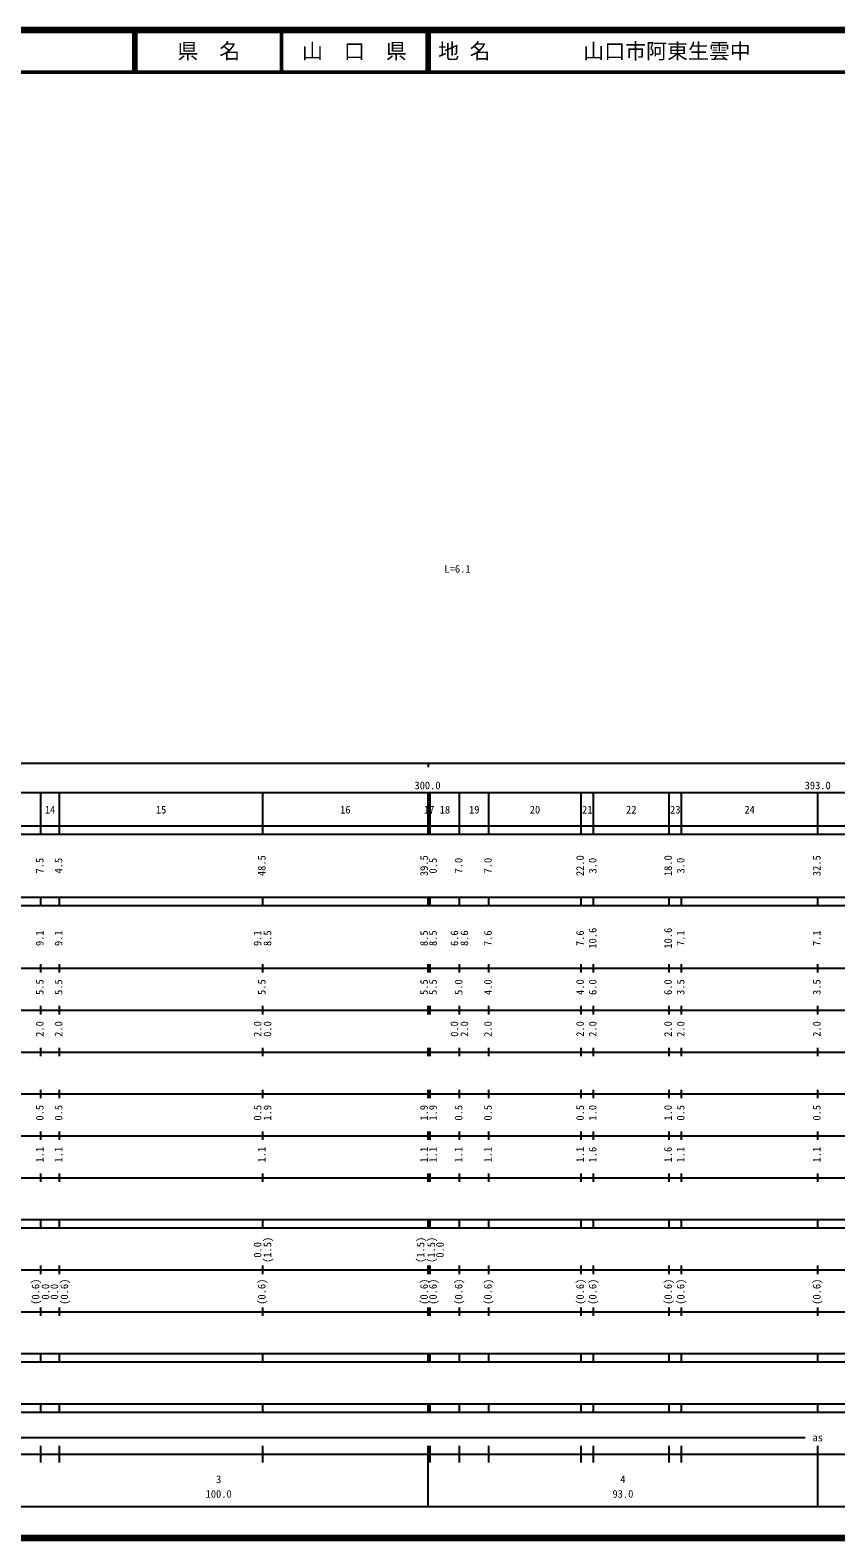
# Model space of a CAD drawing. Units: millimetres on the paper. Extents: x 40 to 680, y 20 to 380.
# Drawn here: x 273 to 465.3, y 20 to 380 of the extents above; entities that cross this region are included whole.
import ezdxf
from ezdxf.enums import TextEntityAlignment as Align

# ---------------------------------------------------------------- set-up
doc = ezdxf.new("R2010")
doc.units = ezdxf.units.MM
doc.layers.add('M-STR-HTXT', color=7, linetype='Continuous')
doc.layers.add('M-TTL-TXT', color=7, linetype='Continuous')
for name, color, linetype, lineweight in [('M-TTL', 2, 'Continuous', 140), ('M-TTL-BAND', 7, 'Continuous', 25), ('M-TTL-LINE', 7, 'Continuous', 50)]:
    doc.layers.add(name, color=color, linetype=linetype, lineweight=lineweight)
doc.styles.add('ＭＳ ゴシック', font='')
doc.styles.get('ＭＳ ゴシック').set_extended_font_data('MS Gothic')

msp = doc.modelspace()

# ---------------------------------------------------------------- linework, layer by layer
at = {"layer": 'M-TTL'}
for p, q in [((680, 380), (40, 380)), ((40, 20), (680, 20))]:
    msp.add_line(p, q, dxfattribs=at)
at = {"layer": 'M-TTL-BAND'}
for p, q in [((40, 205), (579, 205)), ((368, 205), (368, 204)), ((68, 198), (579, 198)), ((275.5, 188), (275.5, 198)), ((280, 188), (280, 198)), ((328.5, 188), (328.5, 198)), ((368, 188), (368, 198)), ((368.5, 188), (368.5, 198)), ((375.5, 188), (375.5, 198)), ((382.5, 188), (382.5, 198)), ((404.5, 188), (404.5, 198)), ((407.5, 188), (407.5, 198)), ((425.5, 188), (425.5, 198)), ((428.5, 188), (428.5, 198)), ((461, 188), (461, 198)), ((40, 190), (579, 190)), ((40, 188), (579, 188)), ((40, 173), (579, 173)), ((275.5, 171), (275.5, 173)), ((280, 171), (280, 173)), ((328.5, 171), (328.5, 173)), ((368, 171), (368, 173)), ((368.5, 171), (368.5, 173)), ((375.5, 171), (375.5, 173)), ((382.5, 171), (382.5, 173)), ((404.5, 171), (404.5, 173)), ((407.5, 171), (407.5, 173)), ((425.5, 171), (425.5, 173)), ((428.5, 171), (428.5, 173)), ((461, 171), (461, 173)), ((40, 171), (579, 171)), ((40, 156), (579, 156)), ((275.5, 155), (275.5, 157)), ((280, 155), (280, 157)), ((328.5, 155), (328.5, 157)), ((368, 155), (368, 157)), ((368.5, 155), (368.5, 157)), ((375.5, 155), (375.5, 157)), ((382.5, 155), (382.5, 157)), ((404.5, 155), (404.5, 157)), ((407.5, 155), (407.5, 157)), ((425.5, 155), (425.5, 157)), ((428.5, 155), (428.5, 157)), ((461, 155), (461, 157)), ((46, 146), (579, 146)), ((275.5, 145), (275.5, 147)), ((280, 145), (280, 147)), ((328.5, 145), (328.5, 147)), ((368, 145), (368, 147)), ((368.5, 145), (368.5, 147)), ((375.5, 145), (375.5, 147)), ((382.5, 145), (382.5, 147)), ((404.5, 145), (404.5, 147)), ((407.5, 145), (407.5, 147)), ((425.5, 145), (425.5, 147)), ((428.5, 145), (428.5, 147)), ((461, 145), (461, 147)), ((275.5, 135), (275.5, 137)), ((280, 135), (280, 137)), ((328.5, 135), (328.5, 137)), ((368, 135), (368, 137)), ((368.5, 135), (368.5, 137)), ((375.5, 135), (375.5, 137)), ((382.5, 135), (382.5, 137)), ((404.5, 135), (404.5, 137)), ((407.5, 135), (407.5, 137)), ((425.5, 135), (425.5, 137)), ((428.5, 135), (428.5, 137)), ((461, 135), (461, 137)), ((52, 136), (579, 136)), ((46, 126), (579, 126)), ((275.5, 125), (275.5, 127)), ((280, 125), (280, 127)), ((328.5, 125), (328.5, 127)), ((368, 125), (368, 127)), ((368.5, 125), (368.5, 127)), ((375.5, 125), (375.5, 127)), ((382.5, 125), (382.5, 127)), ((404.5, 125), (404.5, 127)), ((407.5, 125), (407.5, 127)), ((425.5, 125), (425.5, 127)), ((428.5, 125), (428.5, 127)), ((461, 125), (461, 127)), ((52, 116), (579, 116)), ((275.5, 115), (275.5, 117)), ((280, 115), (280, 117)), ((328.5, 115), (328.5, 117)), ((368, 115), (368, 117)), ((368.5, 115), (368.5, 117)), ((375.5, 115), (375.5, 117)), ((382.5, 115), (382.5, 117)), ((404.5, 115), (404.5, 117)), ((407.5, 115), (407.5, 117)), ((425.5, 115), (425.5, 117)), ((428.5, 115), (428.5, 117)), ((461, 115), (461, 117)), ((46, 106), (579, 106)), ((275.5, 105), (275.5, 107)), ((280, 105), (280, 107)), ((328.5, 105), (328.5, 107)), ((368, 105), (368, 107)), ((368.5, 105), (368.5, 107)), ((375.5, 105), (375.5, 107)), ((382.5, 105), (382.5, 107)), ((404.5, 105), (404.5, 107)), ((407.5, 105), (407.5, 107)), ((425.5, 105), (425.5, 107)), ((428.5, 105), (428.5, 107)), ((461, 105), (461, 107)), ((40, 96), (579, 96)), ((40, 94), (579, 94)), ((275.5, 94), (275.5, 96)), ((280, 94), (280, 96)), ((328.5, 94), (328.5, 96)), ((368, 94), (368, 96)), ((368.5, 94), (368.5, 96)), ((375.5, 94), (375.5, 96)), ((382.5, 94), (382.5, 96)), ((404.5, 94), (404.5, 96)), ((407.5, 94), (407.5, 96)), ((425.5, 94), (425.5, 96)), ((428.5, 94), (428.5, 96)), ((461, 94), (461, 96)), ((49, 84), (579, 84)), ((275.5, 83), (275.5, 85)), ((280, 83), (280, 85)), ((328.5, 83), (328.5, 85)), ((368, 83), (368, 85)), ((368.5, 83), (368.5, 85)), ((375.5, 83), (375.5, 85)), ((382.5, 83), (382.5, 85)), ((404.5, 83), (404.5, 85)), ((407.5, 83), (407.5, 85)), ((425.5, 83), (425.5, 85)), ((428.5, 83), (428.5, 85)), ((461, 83), (461, 85)), ((40, 74), (579, 74)), ((275.5, 73), (275.5, 75)), ((280, 73), (280, 75)), ((328.5, 73), (328.5, 75)), ((368, 73), (368, 75)), ((368.5, 73), (368.5, 75)), ((375.5, 73), (375.5, 75)), ((382.5, 73), (382.5, 75)), ((404.5, 73), (404.5, 75)), ((407.5, 73), (407.5, 75)), ((425.5, 73), (425.5, 75)), ((428.5, 73), (428.5, 75)), ((461, 73), (461, 75)), ((40, 64), (579, 64)), ((40, 62), (579, 62)), ((275.5, 62), (275.5, 64)), ((280, 62), (280, 64)), ((328.5, 62), (328.5, 64)), ((368, 62), (368, 64)), ((368.5, 62), (368.5, 64)), ((375.5, 62), (375.5, 64)), ((382.5, 62), (382.5, 64)), ((404.5, 62), (404.5, 64)), ((407.5, 62), (407.5, 64)), ((425.5, 62), (425.5, 64)), ((428.5, 62), (428.5, 64)), ((461, 62), (461, 64)), ((40, 52), (579, 52)), ((275.5, 50), (275.5, 52)), ((280, 50), (280, 52)), ((328.5, 50), (328.5, 52)), ((368, 50), (368, 52)), ((368.5, 50), (368.5, 52)), ((375.5, 50), (375.5, 52)), ((382.5, 50), (382.5, 52)), ((404.5, 50), (404.5, 52)), ((407.5, 50), (407.5, 52)), ((425.5, 50), (425.5, 52)), ((428.5, 50), (428.5, 52)), ((461, 50), (461, 52)), ((40, 50), (579, 50)), ((71, 44), (458, 44)), ((40, 40), (579, 40)), ((275.5, 38), (275.5, 42)), ((280, 38), (280, 42)), ((328.5, 38), (328.5, 42)), ((368, 27.5), (368, 42)), ((368.5, 38), (368.5, 42)), ((375.5, 38), (375.5, 42)), ((382.5, 38), (382.5, 42)), ((404.5, 38), (404.5, 42)), ((407.5, 38), (407.5, 42)), ((425.5, 38), (425.5, 42)), ((428.5, 38), (428.5, 42)), ((461, 27.5), (461, 42)), ((68, 27.5), (579, 27.5))]:
    msp.add_line(p, q, dxfattribs=at)
at = {"layer": 'M-TTL-LINE'}
for p, q in [((297.75, 380), (297.75, 370)), ((298.25, 380), (298.25, 370)), ((333, 380), (333, 370)), ((367.75, 380), (367.75, 370)), ((368.25, 380), (368.25, 370)), ((40, 370), (680, 370))]:
    msp.add_line(p, q, dxfattribs=at)

# ---------------------------------------------------------------- texts
at = {"layer": 'M-STR-HTXT', "style": 'ＭＳ ゴシック'}
msp.add_text('L=6.1', height=1.833, dxfattribs=at).set_placement((371.892, 249.899), align=Align.BOTTOM_LEFT)
at = {"layer": 'M-TTL-BAND', "style": 'ＭＳ ゴシック'}
for s, p in [('300.0', (367.844, 198.195)), ('393.0', (461, 198.195)), ('14', (277.75, 192.405)), ('15', (304.25, 192.405)), ('16', (348.25, 192.405)), ('17', (368.25, 192.405)), ('18', (372, 192.405)), ('19', (379, 192.405)), ('20', (393.5, 192.405)), ('21', (406, 192.405)), ('22', (416.5, 192.405)), ('23', (427, 192.405)), ('24', (444.75, 192.405)), ('as', (461, 42.5)), ('3', (318, 32.523)), ('4', (414.5, 32.523)), ('100.0', (318, 29.033)), ('93.0', (414.5, 29.033))]:
    msp.add_text(s, height=1.833, dxfattribs=at).set_placement(p, align=Align.BOTTOM_CENTER)
for s, p in [('7.5', (276.732, 180.5)), ('4.5', (281.232, 180.5)), ('48.5', (329.732, 180.5)), ('39.5', (368.477, 180.5)), ('0.5', (370.608, 180.5)), ('7.0', (376.732, 180.5)), ('7.0', (383.732, 180.5)), ('22.0', (405.732, 180.5)), ('3.0', (408.732, 180.5)), ('18.0', (426.732, 180.5)), ('3.0', (429.732, 180.5)), ('32.5', (462.232, 180.5)), ('9.1', (276.732, 163.174)), ('9.1', (281.232, 163.174)), ('9.1', (328.732, 163.174)), ('8.5', (331.102, 163.174)), ('8.5', (368.477, 163.174)), ('8.5', (370.608, 163.174)), ('6.6', (375.732, 163.174)), ('8.6', (378.102, 163.174)), ('7.6', (383.732, 163.174)), ('7.6', (405.732, 163.174)), ('10.6', (408.732, 163.174)), ('10.6', (426.732, 163.174)), ('7.1', (429.732, 163.174)), ('7.1', (462.232, 163.174)), ('5.5', (276.732, 151.5)), ('5.5', (281.232, 151.5)), ('5.5', (329.732, 151.5)), ('5.5', (368.477, 151.5)), ('5.5', (370.608, 151.5)), ('5.0', (376.732, 151.5)), ('4.0', (383.732, 151.5)), ('4.0', (405.732, 151.5)), ('6.0', (408.732, 151.5)), ('6.0', (426.732, 151.5)), ('3.5', (429.732, 151.5)), ('3.5', (462.232, 151.5)), ('2.0', (276.732, 141.5)), ('2.0', (281.232, 141.5)), ('2.0', (328.732, 141.5)), ('0.0', (331.102, 141.5)), ('0.0', (375.732, 141.5)), ('2.0', (378.102, 141.5)), ('2.0', (383.732, 141.5)), ('2.0', (405.732, 141.5)), ('2.0', (408.732, 141.5)), ('2.0', (426.732, 141.5)), ('2.0', (429.732, 141.5)), ('2.0', (462.232, 141.5)), ('0.5', (276.732, 121.5)), ('0.5', (281.232, 121.5)), ('0.5', (328.732, 121.5)), ('1.9', (331.102, 121.5)), ('1.9', (368.477, 121.5)), ('1.9', (370.608, 121.5)), ('0.5', (376.732, 121.5)), ('0.5', (383.732, 121.5)), ('0.5', (405.732, 121.5)), ('1.0', (408.732, 121.5)), ('1.0', (426.732, 121.5)), ('0.5', (429.732, 121.5)), ('0.5', (462.232, 121.5)), ('1.1', (276.732, 111.5)), ('1.1', (281.232, 111.5)), ('1.1', (329.732, 111.5)), ('1.1', (368.477, 111.5)), ('1.1', (370.608, 111.5)), ('1.1', (376.732, 111.5)), ('1.1', (383.732, 111.5)), ('1.1', (405.732, 111.5)), ('1.6', (408.732, 111.5)), ('1.6', (426.732, 111.5)), ('1.1', (429.732, 111.5)), ('1.1', (462.232, 111.5)), ('0.0', (328.732, 88.764)), ('(1.5)', (331.102, 88.764)), ('(1.5)', (367.636, 88.764)), ('(1.5)', (370.205, 88.764)), ('0.0', (372.263, 88.764)), ('(0.6)', (275.732, 78.764)), ('0.0', (278.102, 78.764)), ('0.0', (280.232, 78.764)), ('(0.6)', (282.602, 78.764)), ('(0.6)', (329.732, 78.764)), ('(0.6)', (368.477, 78.764)), ('(0.6)', (370.608, 78.764)), ('(0.6)', (376.732, 78.764)), ('(0.6)', (383.732, 78.764)), ('(0.6)', (405.732, 78.764)), ('(0.6)', (408.732, 78.764)), ('(0.6)', (426.732, 78.764)), ('(0.6)', (429.732, 78.764)), ('(0.6)', (462.232, 78.764))]:
    msp.add_text(s, height=1.833, rotation=90, dxfattribs=at).set_placement(p, align=Align.BOTTOM_CENTER)
at = {"layer": 'M-TTL-TXT', "style": 'ＭＳ ゴシック'}
for s, p in [('県\u3000名', (315.625, 375)), ('山\u3000口\u3000県', (350.375, 375))]:
    msp.add_text(s, height=3.666, dxfattribs=at).set_placement(p, align=Align.MIDDLE_CENTER)
for s, p in [('地 名', (370.38, 375)), ('山口市阿東生雲中', (405.024, 375))]:
    msp.add_text(s, height=3.666, dxfattribs=at).set_placement(p, align=Align.MIDDLE_LEFT)

doc.saveas('drawing.dxf')
